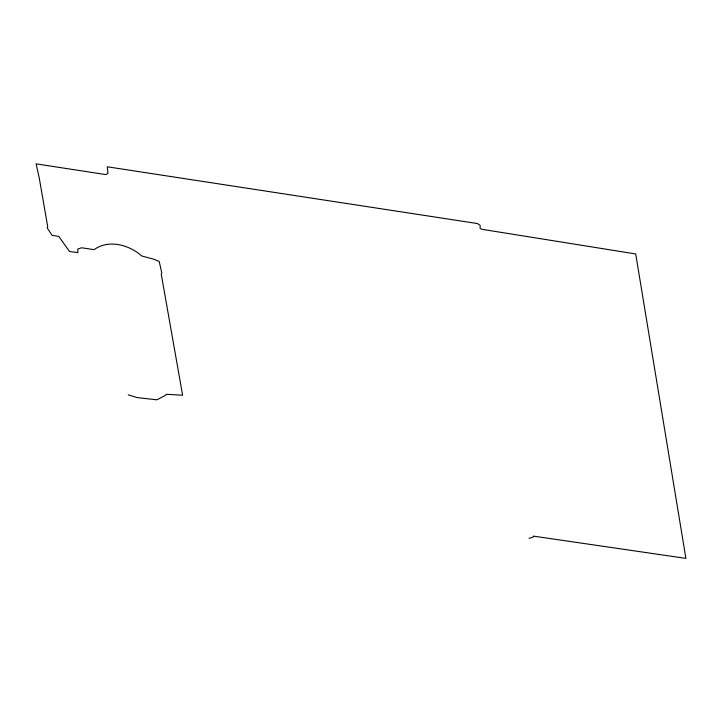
<?xml version="1.0" encoding="UTF-8"?>
<svg xmlns="http://www.w3.org/2000/svg" width="722" height="722" viewBox="0 0 722 722"><rect width="100%" height="100%" fill="white"/><g stroke="black" fill="none" stroke-linecap="round" stroke-linejoin="round"><path stroke-width="1.08" d="M529.064 538.386L533.585 536.87L533.423 536.121L685.9 558.386L635.703 253.945L481.881 229.298L480.04 228.296L480.202 225.408L477.35 223.531L107.262 166.782L107.939 173.433L105.764 174.571L36.1 163.867L39.214 177.792L47.715 226.735L47.129 227.737L52.083 235.39L58.789 236.383L69.447 251.437L77.823 252.673L77.823 249.036L81.595 247.781L94.167 249.641C108.607 238.991 129.418 244.984 141.783 255.985L153.849 259.225L159.219 261.481L161.827 273.151L161.241 274.152L182.621 395.25L166.195 394.266L165.609 395.277L156.9 399.808L136.945 397.569L128.227 394.826"/></g></svg>
